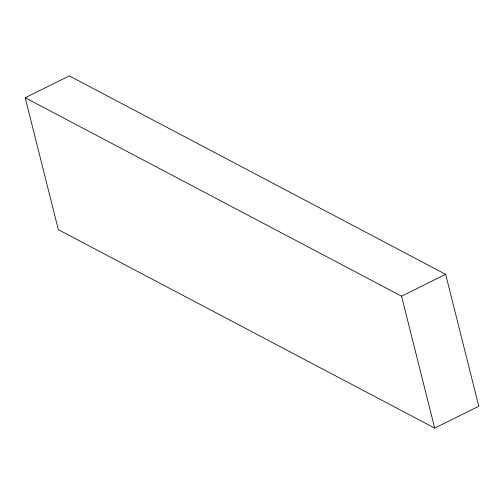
<?xml version="1.0" encoding="UTF-8"?>
<svg xmlns="http://www.w3.org/2000/svg" width="504" height="504" viewBox="0 0 504 504"><rect width="100%" height="100%" fill="white"/><g stroke="black" fill="none" stroke-linecap="round" stroke-linejoin="round"><path stroke-width="0.76" d="M25.2 97.745L69.306 75.89L445.662 274.327L478.8 406.256L434.694 428.11L58.338 229.673L25.2 97.745L401.556 296.176L434.694 428.11M401.556 296.176L445.662 274.327"/></g></svg>
